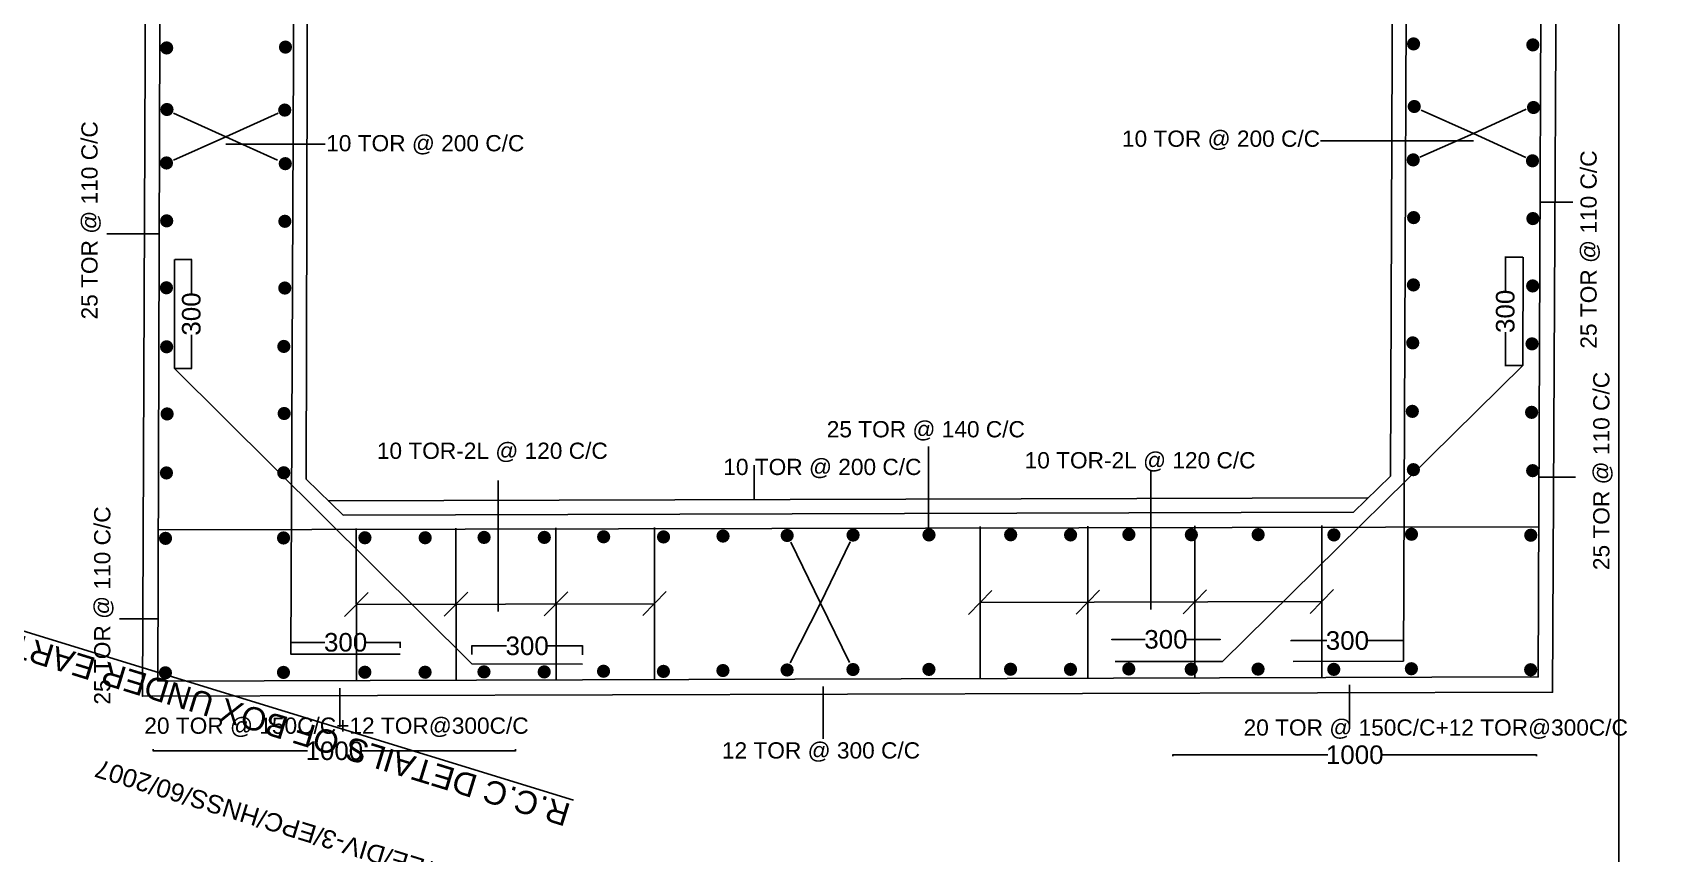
# Model space of a CAD drawing. Header units: metres. Extents: x 442 to 2947, y 212 to 1391.
# Drawn here: x 1703 to 2408, y 633 to 987 of the extents above; entities that cross this region are included whole.
import ezdxf

# ---------------------------------------------------------------- set-up
doc = ezdxf.new("R2010")
doc.units = ezdxf.units.M
doc.header["$MEASUREMENT"] = 0
doc.layers.add('DRAWING', color=7, linetype='Continuous')
doc.layers.add('DRAWING @ 1', color=7, linetype='Continuous')
doc.styles.add('Notes', font='ARIAL_1.TTF', dxfattribs={"height": 0.1})
doc.styles.get("Standard").update_dxf_attribs({"font": 'ARIAL_1.TTF'})
doc.dimstyles.new('dig', dxfattribs={"dimtxt": 8, "dimasz": 0.18, "dimexe": 0.18, "dimexo": 0.0625, "dimgap": 0.09, "dimtad": 0, "dimdec": 4, "dimzin": 0, "dimdsep": 46, "dimtxsty": 'Standard', "dimblk": 'ARCHTICK', "dimcen": 0.09, "dimadec": 0, "dimazin": 0, "dimtfac": 1, "dimtdec": 4, "dimtofl": 0, "dimtmove": 0, "dimatfit": 3, "dimldrblk": 'ARCHTICK', "dimfxl": 0, "dimtolj": 1, "dimtzin": 0, "dimarcsym": 0})
doc.dimstyles.get("Standard").update_dxf_attribs({"dimtxt": 1, "dimasz": 1, "dimexe": 0.18, "dimexo": 0.0625, "dimgap": 0.09, "dimtad": 0, "dimtih": 1, "dimtoh": 1, "dimdec": 0, "dimzin": 0, "dimdsep": 46, "dimtxsty": 'Standard', "dimblk": 'OBLIQUE', "dimcen": 0, "dimse1": 1, "dimse2": 1, "dimadec": 0, "dimazin": 0, "dimtfac": 1, "dimtdec": 0, "dimtofl": 0, "dimtmove": 0, "dimatfit": 3, "dimfxl": 0, "dimtolj": 1, "dimtzin": 0, "dimarcsym": 0})
picture_1 = doc.add_image_def('image1.jpg', size_in_pixel=(7220, 3372))

# ---------------------------------------------------------------- blocks, each defined once
blk = doc.blocks.new('_Oblique')
at = {"color": 0, "linetype": 'ByBlock', "lineweight": -2}
blk.add_line((-0.5, -0.5), (0.5, 0.5), dxfattribs=at)
blk = doc.blocks.new('_ArchTick')
at = {"color": 0, "linetype": 'ByBlock', "const_width": 0.15}
blk.add_lwpolyline([(-0.5, -0.5), (0.5, 0.5)], dxfattribs=at)
blk = doc.blocks.new('*D141')
at = {"layer": 'Defpoints', "color": 0}
for p in [(1754.52, 678.07), (1910.85, 678.07), (1910.85, 677.24)]:
    blk.add_point(p, dxfattribs=at)
at = {"layer": 'DRAWING', "color": 0, "lineweight": -2}
for p, q in [((1754.52, 678), (1754.52, 677.06)), ((1910.85, 678), (1910.85, 677.06)), ((1754.52, 677.24), (1821.04, 677.24)), ((1910.85, 677.24), (1844.33, 677.24))]:
    blk.add_line(p, q, dxfattribs=at)
at = {"layer": 'DRAWING', "color": 0, "lineweight": -2, "xscale": 0.18, "yscale": 0.18, "zscale": 0.18, "rotation": 180}
blk.add_blockref('_ArchTick', (1754.52, 677.24), dxfattribs=at)
at = {"layer": 'DRAWING', "color": 0, "lineweight": -2, "xscale": 0.18, "yscale": 0.18, "zscale": 0.18}
blk.add_blockref('_ArchTick', (1910.85, 677.24), dxfattribs=at)
at = {"layer": 'DRAWING', "color": 0, "insert": (1832.68, 677.24), "char_height": 8, "attachment_point": 5}
blk.add_mtext('\\A1;1000', dxfattribs=at)
blk = doc.blocks.new('*D142')
at = {"layer": 'Defpoints', "color": 0}
for p in [(1861.12, 724.01), (1861.12, 721.58), (1813.96, 718.9)]:
    blk.add_point(p, dxfattribs=at)
at = {"layer": 'DRAWING', "color": 0, "lineweight": -2}
for p, q in [((1813.96, 718.97), (1813.96, 724.19)), ((1813.96, 724.01), (1828.63, 724.01)), ((1861.12, 724.01), (1846.45, 724.01)), ((1861.12, 721.64), (1861.12, 724.19))]:
    blk.add_line(p, q, dxfattribs=at)
at = {"layer": 'DRAWING', "color": 0, "lineweight": -2, "xscale": 0.18, "yscale": 0.18, "zscale": 0.18, "rotation": 180}
blk.add_blockref('_ArchTick', (1813.96, 724.01), dxfattribs=at)
at = {"layer": 'DRAWING', "color": 0, "lineweight": -2, "xscale": 0.18, "yscale": 0.18, "zscale": 0.18}
blk.add_blockref('_ArchTick', (1861.12, 724.01), dxfattribs=at)
at = {"layer": 'DRAWING', "color": 0, "insert": (1837.54, 724.01), "char_height": 8, "attachment_point": 5}
blk.add_mtext('\\A1;300', dxfattribs=at)
blk = doc.blocks.new('*D143')
at = {"layer": 'Defpoints', "color": 0}
for p in [(1939.7, 722.48), (1891.99, 718.73), (1939.7, 718.66)]:
    blk.add_point(p, dxfattribs=at)
at = {"layer": 'DRAWING', "color": 0, "lineweight": -2}
for p, q in [((1891.99, 718.79), (1891.99, 722.66)), ((1891.99, 722.48), (1906.93, 722.48)), ((1939.7, 722.48), (1924.76, 722.48)), ((1939.7, 718.72), (1939.7, 722.66))]:
    blk.add_line(p, q, dxfattribs=at)
at = {"layer": 'DRAWING', "color": 0, "lineweight": -2, "xscale": 0.18, "yscale": 0.18, "zscale": 0.18, "rotation": 180}
blk.add_blockref('_ArchTick', (1891.99, 722.48), dxfattribs=at)
at = {"layer": 'DRAWING', "color": 0, "lineweight": -2, "xscale": 0.18, "yscale": 0.18, "zscale": 0.18}
blk.add_blockref('_ArchTick', (1939.7, 722.48), dxfattribs=at)
at = {"layer": 'DRAWING', "color": 0, "insert": (1915.84, 722.48), "char_height": 8, "attachment_point": 5}
blk.add_mtext('\\A1;300', dxfattribs=at)
blk = doc.blocks.new('*D144')
at = {"layer": 'Defpoints', "color": 0}
for p in [(1763.79, 889.02), (1763.79, 842.16), (1771.01, 842.16)]:
    blk.add_point(p, dxfattribs=at)
at = {"layer": 'DRAWING', "color": 0, "lineweight": -2}
for p, q in [((1763.85, 889.02), (1771.19, 889.02)), ((1771.01, 889.02), (1771.01, 874.5)), ((1771.01, 842.16), (1771.01, 856.68)), ((1763.85, 842.16), (1771.19, 842.16))]:
    blk.add_line(p, q, dxfattribs=at)
at = {"layer": 'DRAWING', "color": 0, "lineweight": -2, "xscale": 0.18, "yscale": 0.18, "zscale": 0.18}
for p, rotation in [((1771.01, 889.02), 90), ((1771.01, 842.16), 270)]:
    blk.add_blockref('_ArchTick', p, dxfattribs=dict(at, rotation=rotation))
at = {"layer": 'DRAWING', "color": 0, "insert": (1771.01, 865.59), "char_height": 8, "attachment_point": 5, "rotation": 90}
blk.add_mtext('\\A1;300', dxfattribs=at)
blk = doc.blocks.new('*D145')
at = {"layer": 'Defpoints', "color": 0}
for p in [(2167.96, 725.28), (2167.96, 725.13), (2214.72, 725.13)]:
    blk.add_point(p, dxfattribs=at)
at = {"layer": 'DRAWING', "color": 0, "lineweight": -2}
for p, q in [((2167.96, 725.19), (2167.96, 725.46)), ((2167.96, 725.28), (2182.43, 725.28)), ((2214.72, 725.28), (2200.25, 725.28)), ((2214.72, 725.19), (2214.72, 725.46))]:
    blk.add_line(p, q, dxfattribs=at)
at = {"layer": 'DRAWING', "color": 0, "lineweight": -2, "xscale": 0.18, "yscale": 0.18, "zscale": 0.18, "rotation": 180}
blk.add_blockref('_ArchTick', (2167.96, 725.28), dxfattribs=at)
at = {"layer": 'DRAWING', "color": 0, "lineweight": -2, "xscale": 0.18, "yscale": 0.18, "zscale": 0.18}
blk.add_blockref('_ArchTick', (2214.72, 725.28), dxfattribs=at)
at = {"layer": 'DRAWING', "color": 0, "insert": (2191.34, 725.28), "char_height": 8, "attachment_point": 5}
blk.add_mtext('\\A1;300', dxfattribs=at)
blk = doc.blocks.new('*D146')
at = {"layer": 'Defpoints', "color": 0}
for p in [(2245.39, 724.98), (2293.81, 724.77), (2293.81, 724.77)]:
    blk.add_point(p, dxfattribs=at)
at = {"layer": 'DRAWING', "color": 0, "lineweight": -2}
for p, q in [((2245.39, 724.91), (2245.39, 724.59)), ((2245.39, 724.77), (2260.69, 724.77)), ((2293.81, 724.77), (2278.51, 724.77)), ((2293.81, 724.83), (2293.81, 724.95))]:
    blk.add_line(p, q, dxfattribs=at)
at = {"layer": 'DRAWING', "color": 0, "lineweight": -2, "xscale": 0.18, "yscale": 0.18, "zscale": 0.18, "rotation": 180}
blk.add_blockref('_ArchTick', (2245.39, 724.77), dxfattribs=at)
at = {"layer": 'DRAWING', "color": 0, "lineweight": -2, "xscale": 0.18, "yscale": 0.18, "zscale": 0.18}
blk.add_blockref('_ArchTick', (2293.81, 724.77), dxfattribs=at)
at = {"layer": 'DRAWING', "color": 0, "insert": (2269.6, 724.77), "char_height": 8, "attachment_point": 5}
blk.add_mtext('\\A1;300', dxfattribs=at)
blk = doc.blocks.new('*D155')
at = {"layer": 'Defpoints', "color": 0}
for p in [(2337.73, 890.03), (2345.4, 890.03), (2345.27, 843.43)]:
    blk.add_point(p, dxfattribs=at)
at = {"layer": 'DRAWING', "color": 0, "lineweight": -2}
for p, q in [((2345.34, 890.03), (2337.55, 890.03)), ((2337.73, 890.03), (2337.73, 875.64)), ((2337.73, 843.43), (2337.73, 857.82)), ((2345.21, 843.43), (2337.55, 843.43))]:
    blk.add_line(p, q, dxfattribs=at)
at = {"layer": 'DRAWING', "color": 0, "lineweight": -2, "xscale": 0.18, "yscale": 0.18, "zscale": 0.18}
for p, rotation in [((2337.73, 890.03), 90), ((2337.73, 843.43), 270)]:
    blk.add_blockref('_ArchTick', p, dxfattribs=dict(at, rotation=rotation))
at = {"layer": 'DRAWING', "color": 0, "insert": (2337.73, 866.73), "char_height": 8, "attachment_point": 5, "rotation": 90}
blk.add_mtext('\\A1;300', dxfattribs=at)
blk = doc.blocks.new('*D156')
at = {"layer": 'Defpoints', "color": 0}
for p in [(2194.35, 674.97), (2351.21, 675.54), (2351.21, 674.97)]:
    blk.add_point(p, dxfattribs=at)
at = {"layer": 'DRAWING', "color": 0, "lineweight": -2}
for p, q in [((2194.35, 675.03), (2194.35, 675.72)), ((2194.35, 675.54), (2261.13, 675.54)), ((2351.21, 675.54), (2284.42, 675.54)), ((2351.21, 675.03), (2351.21, 675.72))]:
    blk.add_line(p, q, dxfattribs=at)
at = {"layer": 'DRAWING', "color": 0, "lineweight": -2, "xscale": 0.18, "yscale": 0.18, "zscale": 0.18, "rotation": 180}
blk.add_blockref('_ArchTick', (2194.35, 675.54), dxfattribs=at)
at = {"layer": 'DRAWING', "color": 0, "lineweight": -2, "xscale": 0.18, "yscale": 0.18, "zscale": 0.18}
blk.add_blockref('_ArchTick', (2351.21, 675.54), dxfattribs=at)
at = {"layer": 'DRAWING', "color": 0, "insert": (2272.78, 675.54), "char_height": 8, "attachment_point": 5}
blk.add_mtext('\\A1;1000', dxfattribs=at)

msp = doc.modelspace()

# ---------------------------------------------------------------- hatches: boundary and pattern name
at = {"layer": 'DRAWING'}
h = msp.add_hatch(color=256, dxfattribs=at)
edge = h.paths.add_edge_path()
edge.add_arc((1760.36367, 980.28716), 2.86135, 0, 360)
h = msp.add_hatch(color=256, dxfattribs=at)
edge = h.paths.add_edge_path()
edge.add_arc((1811.59657, 980.64857), 2.86135, 0, 360)
h = msp.add_hatch(color=256, dxfattribs=at)
edge = h.paths.add_edge_path()
edge.add_arc((2298.14766, 982.03103), 2.86135, 0, 360)
h = msp.add_hatch(color=256, dxfattribs=at)
edge = h.paths.add_edge_path()
edge.add_arc((2349.59064, 981.60529), 2.86135, 0, 360)
h = msp.add_hatch(color=256, dxfattribs=at)
edge = h.paths.add_edge_path()
edge.add_arc((1760.48822, 953.75178), 2.86135, 0, 360)
h = msp.add_hatch(color=256, dxfattribs=at)
edge = h.paths.add_edge_path()
edge.add_arc((1811.27942, 953.50365), 2.86135, 0, 360)
h = msp.add_hatch(color=256, dxfattribs=at)
edge = h.paths.add_edge_path()
edge.add_arc((2298.4453, 955.04786), 2.86135, 0, 360)
h = msp.add_hatch(color=256, dxfattribs=at)
edge = h.paths.add_edge_path()
edge.add_arc((2349.88828, 954.62212), 2.86135, 0, 360)
h = msp.add_hatch(color=256, dxfattribs=at)
edge = h.paths.add_edge_path()
edge.add_arc((1760.27847, 930.69697), 2.86135, 0, 360)
h = msp.add_hatch(color=256, dxfattribs=at)
edge = h.paths.add_edge_path()
edge.add_arc((1811.51614, 930.40799), 2.86135, 0, 360)
h = msp.add_hatch(color=256, dxfattribs=at)
edge = h.paths.add_edge_path()
edge.add_arc((2297.99197, 932.03713), 2.86135, 0, 360)
h = msp.add_hatch(color=256, dxfattribs=at)
edge = h.paths.add_edge_path()
edge.add_arc((2349.43494, 931.61138), 2.86135, 0, 360)
h = msp.add_hatch(color=256, dxfattribs=at)
edge = h.paths.add_edge_path()
edge.add_arc((1760.36074, 905.73893), 2.86135, 0, 360)
h = msp.add_hatch(color=256, dxfattribs=at)
edge = h.paths.add_edge_path()
edge.add_arc((1811.33776, 905.54598), 2.86135, 0, 360)
h = msp.add_hatch(color=256, dxfattribs=at)
edge = h.paths.add_edge_path()
edge.add_arc((2298.16995, 907.15581), 2.86135, 0, 360)
h = msp.add_hatch(color=256, dxfattribs=at)
edge = h.paths.add_edge_path()
edge.add_arc((2349.61293, 906.73007), 2.86135, 0, 360)
h = msp.add_hatch(color=256, dxfattribs=at)
edge = h.paths.add_edge_path()
edge.add_arc((1760.24614, 876.8911), 2.86135, 0, 360)
h = msp.add_hatch(color=256, dxfattribs=at)
edge = h.paths.add_edge_path()
edge.add_arc((1811.30082, 876.77574), 2.86135, 0, 360)
h = msp.add_hatch(color=256, dxfattribs=at)
edge = h.paths.add_edge_path()
edge.add_arc((2298.07684, 878.12114), 2.86135, 0, 360)
h = msp.add_hatch(color=256, dxfattribs=at)
edge = h.paths.add_edge_path()
edge.add_arc((2349.51982, 877.6954), 2.86135, 0, 360)
h = msp.add_hatch(color=256, dxfattribs=at)
edge = h.paths.add_edge_path()
edge.add_arc((1760.33187, 851.45318), 2.86135, 0, 360)
h = msp.add_hatch(color=256, dxfattribs=at)
edge = h.paths.add_edge_path()
edge.add_arc((1810.88691, 851.60606), 2.86135, 0, 360)
h = msp.add_hatch(color=256, dxfattribs=at)
edge = h.paths.add_edge_path()
edge.add_arc((2297.80239, 853.14778), 2.86135, 0, 360)
h = msp.add_hatch(color=256, dxfattribs=at)
edge = h.paths.add_edge_path()
edge.add_arc((2349.24537, 852.72203), 2.86135, 0, 360)
h = msp.add_hatch(color=256, dxfattribs=at)
edge = h.paths.add_edge_path()
edge.add_arc((2297.62105, 823.61431), 2.86135, 0, 360)
h = msp.add_hatch(color=256, dxfattribs=at)
edge = h.paths.add_edge_path()
edge.add_arc((2349.06403, 823.18857), 2.86135, 0, 360)
h = msp.add_hatch(color=256, dxfattribs=at)
edge = h.paths.add_edge_path()
edge.add_arc((1760.54848, 822.50553), 2.86135, 0, 360)
h = msp.add_hatch(color=256, dxfattribs=at)
edge = h.paths.add_edge_path()
edge.add_arc((1811.02767, 822.6926), 2.86135, 0, 360)
h = msp.add_hatch(color=256, dxfattribs=at)
edge = h.paths.add_edge_path()
edge.add_arc((1760.25881, 797.07328), 2.86135, 0, 360)
h = msp.add_hatch(color=256, dxfattribs=at)
edge = h.paths.add_edge_path()
edge.add_arc((1810.85669, 797.14424), 2.86135, 0, 360)
h = msp.add_hatch(color=256, dxfattribs=at)
edge = h.paths.add_edge_path()
edge.add_arc((2298.07278, 798.47742), 2.86135, 0, 360)
h = msp.add_hatch(color=256, dxfattribs=at)
edge = h.paths.add_edge_path()
edge.add_arc((2349.51575, 798.05168), 2.86135, 0, 360)
h = msp.add_hatch(color=256, dxfattribs=at)
edge = h.paths.add_edge_path()
edge.add_arc((1759.86443, 768.8699), 2.86135, 0, 360)
h = msp.add_hatch(color=256, dxfattribs=at)
edge = h.paths.add_edge_path()
edge.add_arc((1810.76824, 769.04262), 2.86135, 0, 360)
h = msp.add_hatch(color=256, dxfattribs=at)
edge = h.paths.add_edge_path()
edge.add_arc((1845.86729, 769.12171), 2.86135, 0, 360)
h = msp.add_hatch(color=256, dxfattribs=at)
edge = h.paths.add_edge_path()
edge.add_arc((1871.84454, 769.12171), 2.86135, 0, 360)
h = msp.add_hatch(color=256, dxfattribs=at)
edge = h.paths.add_edge_path()
edge.add_arc((1897.2514, 769.27383), 2.86135, 0, 360)
h = msp.add_hatch(color=256, dxfattribs=at)
edge = h.paths.add_edge_path()
edge.add_arc((1923.22865, 769.27383), 2.86135, 0, 360)
h = msp.add_hatch(color=256, dxfattribs=at)
edge = h.paths.add_edge_path()
edge.add_arc((1948.8138, 769.54475), 2.86135, 0, 360)
h = msp.add_hatch(color=256, dxfattribs=at)
edge = h.paths.add_edge_path()
edge.add_arc((1974.65563, 769.4832), 2.86135, 0, 360)
h = msp.add_hatch(color=256, dxfattribs=at)
edge = h.paths.add_edge_path()
edge.add_arc((2000.31712, 769.85249), 2.86135, 0, 360)
h = msp.add_hatch(color=256, dxfattribs=at)
edge = h.paths.add_edge_path()
edge.add_arc((2027.98704, 770.09869), 2.86135, 0, 360)
h = msp.add_hatch(color=256, dxfattribs=at)
edge = h.paths.add_edge_path()
edge.add_arc((2056.40749, 770.28334), 2.86135, 0, 360)
h = msp.add_hatch(color=256, dxfattribs=at)
edge = h.paths.add_edge_path()
edge.add_arc((2089.1579, 770.34489), 2.86135, 0, 360)
h = msp.add_hatch(color=256, dxfattribs=at)
edge = h.paths.add_edge_path()
edge.add_arc((2124.37379, 770.40644), 2.86135, 0, 360)
h = msp.add_hatch(color=256, dxfattribs=at)
edge = h.paths.add_edge_path()
edge.add_arc((2150.2053, 770.34489), 2.86135, 0, 360)
h = msp.add_hatch(color=256, dxfattribs=at)
edge = h.paths.add_edge_path()
edge.add_arc((2175.36132, 770.52954), 2.86135, 0, 360)
h = msp.add_hatch(color=256, dxfattribs=at)
edge = h.paths.add_edge_path()
edge.add_arc((2202.30162, 770.40644), 2.86135, 0, 360)
h = msp.add_hatch(color=256, dxfattribs=at)
edge = h.paths.add_edge_path()
edge.add_arc((2231.11858, 770.46799), 2.86135, 0, 360)
h = msp.add_hatch(color=256, dxfattribs=at)
edge = h.paths.add_edge_path()
edge.add_arc((2263.78792, 770.34489), 2.86135, 0, 360)
h = msp.add_hatch(color=256, dxfattribs=at)
edge = h.paths.add_edge_path()
edge.add_arc((2297.25379, 770.63442), 2.86135, 0, 360)
h = msp.add_hatch(color=256, dxfattribs=at)
edge = h.paths.add_edge_path()
edge.add_arc((2348.69676, 770.20868), 2.86135, 0, 360)
h = msp.add_hatch(color=256, dxfattribs=at)
edge = h.paths.add_edge_path()
edge.add_arc((1759.82287, 710.90189), 2.86135, 0, 360)
h = msp.add_hatch(color=256, dxfattribs=at)
edge = h.paths.add_edge_path()
edge.add_arc((1810.72667, 711.07461), 2.86135, 0, 360)
h = msp.add_hatch(color=256, dxfattribs=at)
edge = h.paths.add_edge_path()
edge.add_arc((1845.82573, 711.1537), 2.86135, 0, 360)
h = msp.add_hatch(color=256, dxfattribs=at)
edge = h.paths.add_edge_path()
edge.add_arc((1871.80298, 711.1537), 2.86135, 0, 360)
h = msp.add_hatch(color=256, dxfattribs=at)
edge = h.paths.add_edge_path()
edge.add_arc((1897.20983, 711.30582), 2.86135, 0, 360)
h = msp.add_hatch(color=256, dxfattribs=at)
edge = h.paths.add_edge_path()
edge.add_arc((1923.18709, 711.30582), 2.86135, 0, 360)
h = msp.add_hatch(color=256, dxfattribs=at)
edge = h.paths.add_edge_path()
edge.add_arc((1948.77223, 711.57674), 2.86135, 0, 360)
h = msp.add_hatch(color=256, dxfattribs=at)
edge = h.paths.add_edge_path()
edge.add_arc((1974.61406, 711.51519), 2.86135, 0, 360)
h = msp.add_hatch(color=256, dxfattribs=at)
edge = h.paths.add_edge_path()
edge.add_arc((2000.27555, 711.88449), 2.86135, 0, 360)
h = msp.add_hatch(color=256, dxfattribs=at)
edge = h.paths.add_edge_path()
edge.add_arc((2027.94548, 712.13069), 2.86135, 0, 360)
h = msp.add_hatch(color=256, dxfattribs=at)
edge = h.paths.add_edge_path()
edge.add_arc((2056.36593, 712.31533), 2.86135, 0, 360)
h = msp.add_hatch(color=256, dxfattribs=at)
edge = h.paths.add_edge_path()
edge.add_arc((2089.11634, 712.37688), 2.86135, 0, 360)
h = msp.add_hatch(color=256, dxfattribs=at)
edge = h.paths.add_edge_path()
edge.add_arc((2124.33223, 712.43843), 2.86135, 0, 360)
h = msp.add_hatch(color=256, dxfattribs=at)
edge = h.paths.add_edge_path()
edge.add_arc((2150.16374, 712.37688), 2.86135, 0, 360)
h = msp.add_hatch(color=256, dxfattribs=at)
edge = h.paths.add_edge_path()
edge.add_arc((2175.31976, 712.56153), 2.86135, 0, 360)
h = msp.add_hatch(color=256, dxfattribs=at)
edge = h.paths.add_edge_path()
edge.add_arc((2202.26006, 712.43843), 2.86135, 0, 360)
h = msp.add_hatch(color=256, dxfattribs=at)
edge = h.paths.add_edge_path()
edge.add_arc((2231.07701, 712.49998), 2.86135, 0, 360)
h = msp.add_hatch(color=256, dxfattribs=at)
edge = h.paths.add_edge_path()
edge.add_arc((2263.74636, 712.37688), 2.86135, 0, 360)
h = msp.add_hatch(color=256, dxfattribs=at)
edge = h.paths.add_edge_path()
edge.add_arc((2297.21222, 712.66641), 2.86135, 0, 360)
h = msp.add_hatch(color=256, dxfattribs=at)
edge = h.paths.add_edge_path()
edge.add_arc((2348.6552, 712.24067), 2.86135, 0, 360)

# ---------------------------------------------------------------- linework, layer by layer
for points in [[(919.85559, 1304.05649), (2386.61956, 1304.05649), (2386.61956, 300.04617), (919.85559, 300.04617)], [(1751.88781, 1181.7491), (2360.46887, 1181.7491), (2358.07657, 702.51278), (1749.9146, 700.8243)], [(1757.97156, 1175.51613), (2353.74984, 1175.55437), (2351.91642, 709.14106), (1756.57331, 707.33141)]]:
    msp.add_lwpolyline(points, close=True, dxfattribs=at)
for points in [[(1863.22239, 1168.59846), (1863.22239, 1168.93363), (1815.94703, 1168.48904), (1813.96208, 718.90461), (1861.11986, 718.90461)], [(2246.23089, 715.84492), (2293.77696, 715.9888), (2295.71758, 1168.75467), (2248.77751, 1168.75467)], [(1820.44937, 794.34001), (1821.23284, 1087.82768), (1837.39281, 1103.54972), (2273.50262, 1104.41047), (2289.36043, 1088.34262), (2288.15049, 795.71944), (2272.18566, 780.18856), (1836.40926, 778.86703), (1820.44937, 794.34001)], [(2345.40205, 890.03119), (2345.27469, 843.43005), (2215.79618, 715.78615), (2169.46869, 715.78615)], [(1939.69682, 714.59944), (1891.99205, 714.73394), (1763.7887, 842.16343), (1763.79048, 889.01664)], [(1830.03821, 785.04371), (2278.4522, 786.28477)], [(1756.76795, 772.50547), (2352.17097, 773.89761)], [(1842.13901, 773.1254), (1842.19563, 707.59168)], [(1885.11353, 773.25603), (1885.17015, 707.7223)], [(1928.2614, 773.38719), (1928.31801, 707.85346)], [(1970.74092, 773.51631), (1970.79753, 707.98258)], [(2111.21893, 773.94332), (2111.27554, 708.40959)], [(2157.62597, 774.08438), (2157.68258, 708.55065)], [(2203.81099, 774.22477), (2203.8676, 708.69104)], [(2258.54573, 774.39114), (2258.60235, 708.85742)], [(1847.21672, 745.52471), (1837.11792, 735.19236)], [(1890.19124, 745.65534), (1880.09244, 735.32299)], [(1933.3391, 745.7865), (1923.2403, 735.45415)], [(1975.81862, 745.91562), (1965.71983, 735.58327)], [(2116.29663, 746.34263), (2106.19784, 736.01028)], [(2111.24724, 741.17645), (2258.57404, 741.62428)], [(2162.70368, 746.48369), (2152.60488, 736.15134)], [(2208.8887, 746.62408), (2198.7899, 736.29173)], [(2263.62344, 746.79046), (2253.52464, 736.4581)], [(1842.16732, 740.35854), (1970.7693, 740.65702)]]:
    msp.add_lwpolyline(points, dxfattribs=at)

# ---------------------------------------------------------------- texts
for p in [(1730.56179, 863.23067), (2377.11018, 850.63722), (2382.62464, 755.17901), (1736.05976, 697.18971)]:
    msp.add_text('25 TOR @ 110 C/C', height=7, rotation=90, dxfattribs=at).set_placement(p)
for s, p in [('10 TOR @ 200 C/C', (1829.16173, 935.73141)), ('10 TOR @ 200 C/C', (2172.37348, 937.67817)), ('25 TOR @ 140 C/C', (2045.04483, 812.41663)), ('10 TOR-2L @ 120 C/C', (1851.00905, 803.1329)), ('10 TOR-2L @ 120 C/C', (2130.39259, 799.02873)), ('10 TOR @ 200 C/C', (2000.43162, 796.16636)), ('20 TOR @ 150C/C+12 TOR@300C/C', (1750.71643, 684.6178)), ('20 TOR @ 150C/C+12 TOR@300C/C', (2224.84251, 683.82517)), ('12 TOR @ 300 C/C', (1999.84415, 673.95329))]:
    msp.add_text(s, height=7, dxfattribs=at).set_placement(p)
at = {"layer": 'DRAWING @ 1', "style": 'Notes'}
for s, height, p in [('%%UR.C.C DETAILS OF BOX UNDER EARTH BANK  PORTION', 10, (1935.17694, 654.11771)), ('DRG NO. CE/CDO/SE/DC/EE/DIV-3/EPC/HNSS/60/2007', 7.8672428, (1998.97369, 591.39672))]:
    msp.add_text(s, height=height, rotation=162.91013319, dxfattribs=at).set_placement(p)

# ---------------------------------------------------------------- dimensions: what is measured, and where the dimension line sits
at = {"layer": 'DRAWING'}
for base, p1, p2, picture, middle in [((2337.73264, 890.03119), (2345.27469, 843.43005), (2345.40205, 890.03119), '*D155', (2337.73264, 866.73062)), ((1771.00635, 842.16343), (1763.79048, 889.01664), (1763.7887, 842.16343), '*D144', (1771.00635, 865.59003))]:
    dim = msp.add_linear_dim(base=base, p1=p1, p2=p2, angle=90, text='300', dimstyle='dig', dxfattribs=at)
    dim.commit()
    dim.dimension.update_dxf_attribs({"geometry": picture, "text_midpoint": middle})
for base, p1, p2, text, picture, middle in [((1861.11986, 724.005), (1813.96208, 718.90461), (1861.11986, 721.57606), '300', '*D142', (1837.54097, 724.005)), ((1939.69682, 722.4813), (1891.99205, 718.72887), (1939.69682, 718.66162), '300', '*D143', (1915.84443, 722.4813)), ((2167.96236, 725.28345), (2214.72328, 725.12931), (2167.96236, 725.12931), '300', '*D145', (2191.34282, 725.28345)), ((2293.81459, 724.76762), (2245.38921, 724.97518), (2293.81459, 724.76762), '300', '*D146', (2269.6019, 724.76762)), ((1910.84594, 677.23928), (1754.51992, 678.06539), (1910.84594, 678.06539), '1000', '*D141', (1832.68293, 677.23928)), ((2351.20616, 675.53546), (2194.34514, 674.96786), (2351.20616, 674.96786), '1000', '*D156', (2272.77565, 675.53546))]:
    dim = msp.add_linear_dim(base=base, p1=p1, p2=p2, text=text, dimstyle='dig', dxfattribs=at)
    dim.commit()
    dim.dimension.update_dxf_attribs({"geometry": picture, "text_midpoint": middle})

# ---------------------------------------------------------------- pictures from other files: only their frames are drawn
at = {"color": 2}
image = msp.add_image(picture_1, insert=(447.55486, 212.25104), size_in_units=(2499.85221, 1167.521), rotation=0.25419036, dxfattribs=dict(at, fade=40))
image.dxf.flags = 7

# ---------------------------------------------------------------- leaders
at = {"layer": 'DRAWING'}
for points in [[(2301.37001, 953.48257), (2324.00245, 943.42925)], [(2346.72801, 953.85492), (2324.00245, 943.42925)], [(1763.36142, 952.18682), (1785.88277, 941.97149)], [(1808.40902, 952.14915), (1785.88277, 941.97149)], [(1763.31502, 931.95776), (1785.88277, 941.97149)], [(1785.86957, 938.75455), (1828.76011, 938.75455)], [(1808.18888, 931.91503), (1785.88277, 941.97149)], [(2323.98925, 940.21232), (2257.97282, 940.21232)], [(2300.90433, 933.18976), (2324.00245, 943.42925)], [(2346.63487, 933.00359), (2324.00245, 943.42925)], [(2352.72047, 913.83004), (2366.7749, 913.83004)], [(1757.14557, 900.14905), (1734.5567, 900.14905)], [(2088.89267, 770.06512), (2088.89267, 808.46291)], [(2013.73541, 785.55212), (2013.73541, 800.36448)], [(2184.89744, 738.18343), (2184.89744, 798.09006)], [(1903.33199, 737.28359), (1903.33199, 793.81665)], [(2352.25435, 795.25049), (2368.0476, 795.25049)], [(2029.59116, 767.16366), (2042.39332, 740.97682)], [(2055.10014, 767.36694), (2042.39332, 740.97682)], [(1756.64969, 734.10809), (1740.05468, 734.10809)], [(2029.28558, 715.19973), (2042.39332, 740.97682)], [(2054.81355, 715.34621), (2042.39332, 740.97682)], [(1835.11226, 704.35325), (1835.11226, 687.63563)], [(2043.50982, 704.98671), (2043.50982, 682.47235)], [(2270.51993, 705.67675), (2270.51993, 687.14206)]]:
    msp.add_leader(points, dimstyle='Standard', override={"dimgap": 0.09, "dimtad": 0}, dxfattribs=at)

doc.saveas('drawing.dxf')
